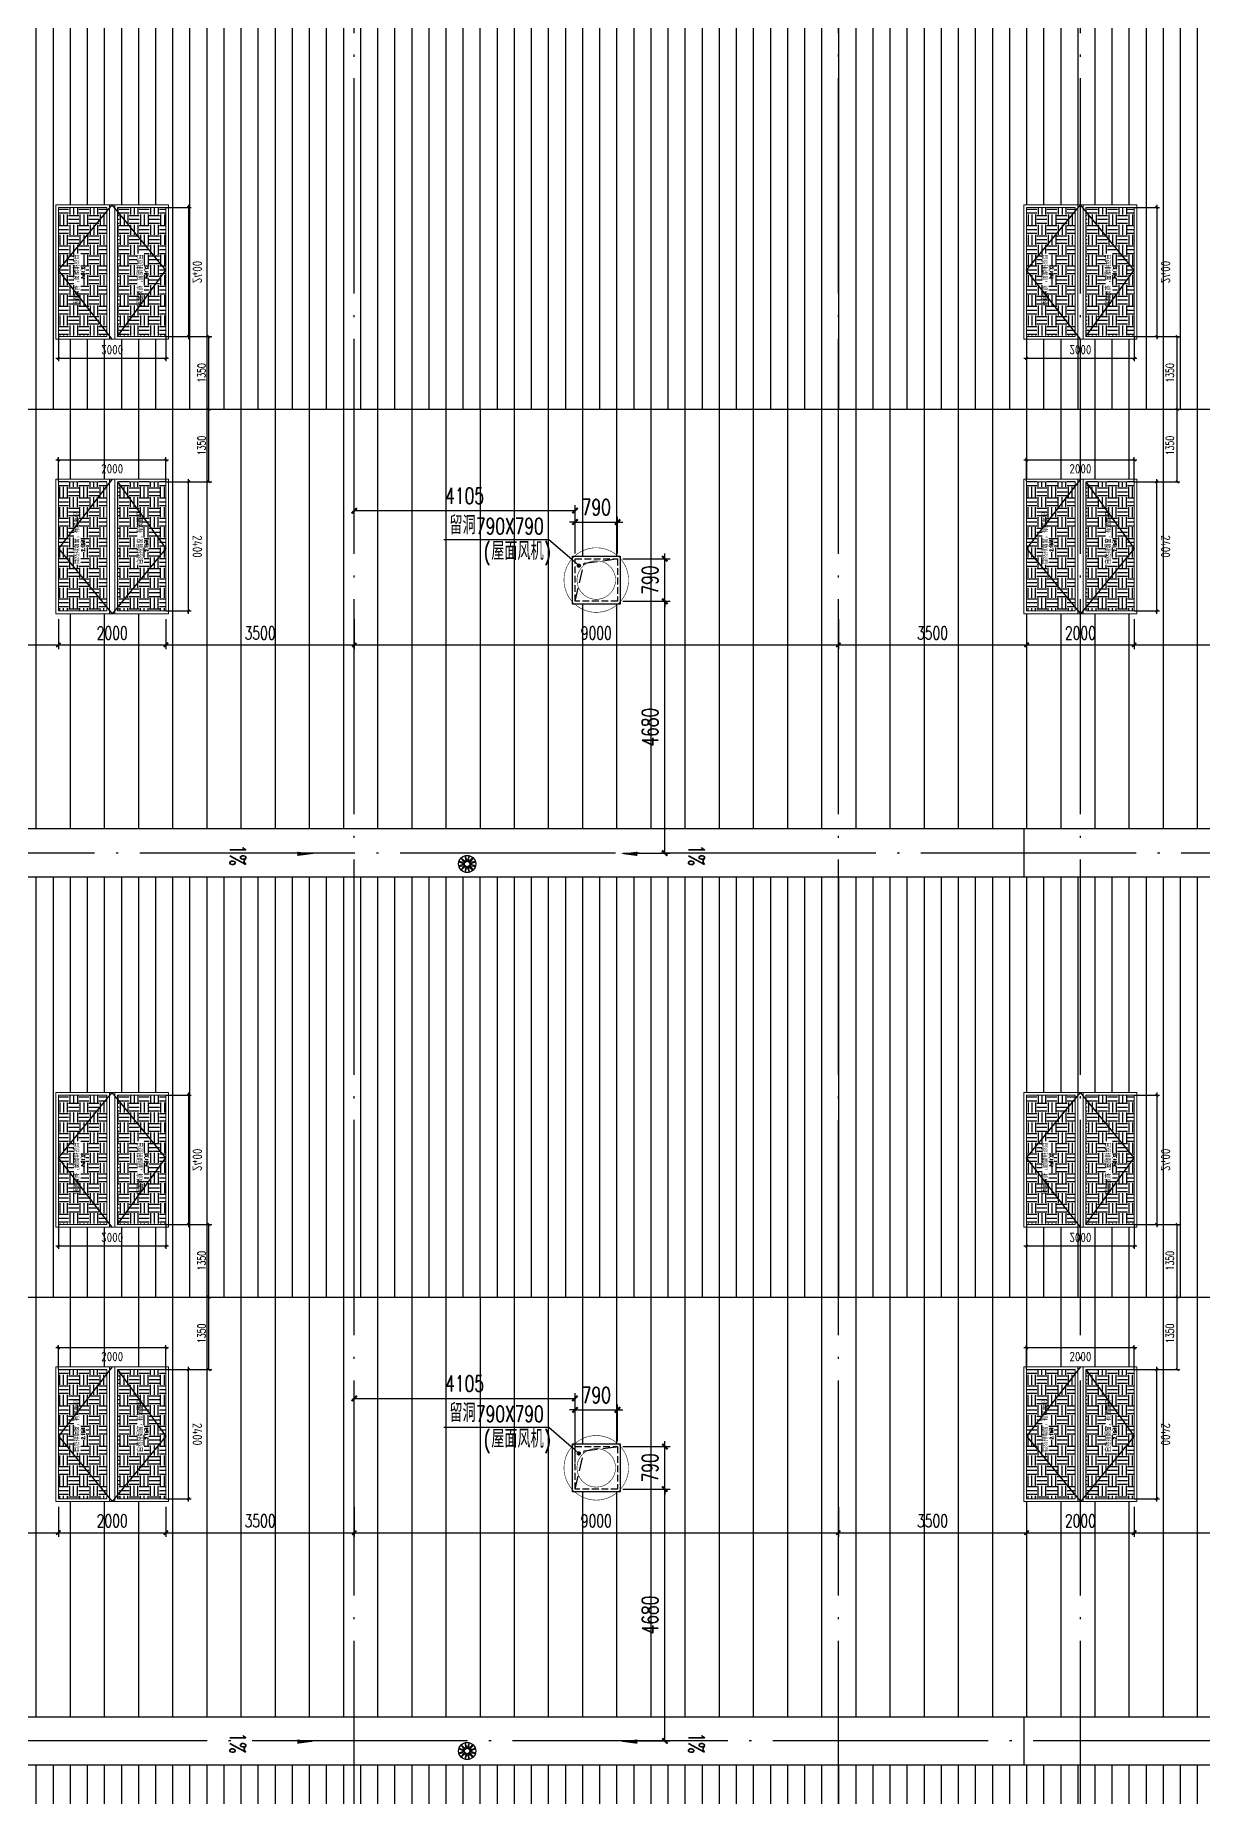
# Model space of a CAD drawing. Extents: x -1313754 to 847533, y 489853 to 941203.
# Drawn here: x 275215 to 296921, y 655532 to 688271 of the extents above; entities that cross this region are included whole.
import ezdxf

# ---------------------------------------------------------------- set-up
doc = ezdxf.new("R2010")
doc.units = 0
doc.header["$LTSCALE"] = 1000
doc.header["$MEASUREMENT"] = 0
for name, pattern in [('DASH', [0.35, 0.25, -0.1]), ('DOTE', [2.42, 2, -0.2, 0.02, -0.2]), ('HIDDEN', [9.525, 6.35, -3.175])]:
    doc.linetypes.add(name, pattern=pattern)
doc.layers.get('Defpoints').update_dxf_attribs({"color": 210})
for name, color, linetype in [('A-AXIS-DOTE', 14, 'DOTE'), ('A-AXIS-DP', 126, 'Continuous'), ('A-AXIS-SYMB', 3, 'Continuous'), ('A-DRAIN', 142, 'Continuous'), ('A-HATCH-2', 251, 'Continuous'), ('A-LIN-V', 9, 'Continuous'), ('A-SFCE', 30, 'Continuous'), ('A-WINDOW', 140, 'Continuous'), ('AS-COLN', 6, 'Continuous'), ('AS-WALL', 40, 'Continuous'), ('AS-结构边线层', 200, 'Continuous'), ('DIM_SYMB', 3, 'Continuous'), ('PUB_TEXT', 7, 'Continuous'), ('SPACE', 7, 'Continuous'), ('SPACE_HATCH', 8, 'Continuous'), ('参考线', 8, 'Continuous'), ('外框', 1, 'HIDDEN'), ('暖通', 7, 'Continuous'), ('虹吸雨水斗', 6, 'Continuous')]:
    doc.layers.add(name, color=color, linetype=linetype)
doc.layers.add('A-加建区域', color=47, linetype='Continuous', plot=False)
doc.layers.add('成型线', color=3, linetype='Continuous', lineweight=18)
doc.styles.add('_TCH_DIM', font='SIMPLEX', dxfattribs={"bigfont": 'GBCBIG'})
doc.styles.add('_TCH_DIM_T3', font='SIMPLEX', dxfattribs={"width": 0.705882, "bigfont": 'GBCBIG'})
doc.styles.add('_TCH_SPACE', font='SIMPLEX', dxfattribs={"height": 5, "bigfont": 'GBCBIG'})
doc.styles.get("Standard").update_dxf_attribs({"font": 'gbenor.shx', "bigfont": 'gbcbig.shx'})
doc.dimstyles.new('_TCH_ARCH&&100', dxfattribs={"dimtxt": 297.5, "dimasz": 100, "dimexe": 100, "dimexo": 100, "dimgap": 126.25, "dimtad": 1, "dimdec": 0, "dimzin": 0, "dimdsep": 46, "dimtxsty": '_TCH_DIM_T3', "dimblk": 'ARCHTICK', "dimcen": 0.09, "dimclrt": 7, "dimazin": 2, "dimtfac": 1, "dimtdec": 0, "dimtix": 1, "dimtmove": 2, "dimatfit": 3, "dimfxl": 0, "dimtolj": 1, "dimtzin": 0, "dimarcsym": 0})
doc.dimstyles.new('_TCH_ARCH&&50', dxfattribs={"dimtxt": 148.75, "dimasz": 50, "dimexe": 50, "dimexo": 50, "dimgap": 63.125, "dimtad": 1, "dimdec": 0, "dimzin": 0, "dimdsep": 46, "dimtxsty": '_TCH_DIM_T3', "dimblk": 'ARCHTICK', "dimcen": 0.09, "dimclrt": 7, "dimazin": 2, "dimtfac": 1, "dimtdec": 0, "dimtix": 1, "dimtmove": 2, "dimatfit": 3, "dimfxl": 0, "dimtolj": 1, "dimtzin": 0, "dimarcsym": 0})
doc.dimstyles.new('_TCH_ARCH&&80', dxfattribs={"dimtxt": 238, "dimasz": 80, "dimexe": 80, "dimexo": 80, "dimgap": 101, "dimtad": 1, "dimdec": 0, "dimzin": 0, "dimdsep": 46, "dimtxsty": '_TCH_DIM_T3', "dimblk": 'ARCHTICK', "dimcen": 0.09, "dimclrt": 7, "dimazin": 2, "dimtfac": 1, "dimtdec": 0, "dimtix": 1, "dimtmove": 2, "dimatfit": 3, "dimfxl": 0, "dimtolj": 1, "dimtzin": 0, "dimarcsym": 0})
pattern_1 = [(90, (-500100, 0), (-317.5, 0), [])]
pattern_2 = [(90, (-500100, 0), (-635, 0), [])]
pattern_3 = [(0, (0, 0), (187.5, 187.5), [187.5, -187.5]), (0, (0, 70.31), (187.5, 187.5), [187.5, -187.5]), (0, (0, 140.62), (187.5, 187.5), [187.5, -187.5]), (90, (23.44, 164.06), (-187.5, 187.5), [187.5, -187.5]), (90, (93.75, 164.06), (-187.5, 187.5), [187.5, -187.5]), (90, (164.06, 164.06), (-187.5, 187.5), [187.5, -187.5])]

# ---------------------------------------------------------------- blocks, each defined once
blk = doc.blocks.new('rrrrrrrrrrrrrrrrrrrrr')
at = {"layer": 'A-HATCH-2'}
h = blk.add_hatch(dxfattribs=at)
h.set_pattern_fill('ANSI31', color=256, scale=200, angle=45)
h.set_pattern_definition(pattern_1)
h.paths.add_polyline_path([(-266220, 681320), (-133684.3, 681320), (-128454.2, 681320), (-128454.2, 689120), (-274689.3, 689120), (-277219.5, 681320), (-262540, 681320)])
h = blk.add_hatch(dxfattribs=at)
h.set_pattern_fill('ANSI31', color=256, scale=400, angle=45)
h.set_pattern_definition(pattern_2)
h.paths.add_polyline_path([(-266220, 681320), (-133684.3, 681320), (-128454.2, 681320), (-128454.2, 673520), (-279749.7, 673520), (-277219.5, 681320), (-262540, 681320)])
h = blk.add_hatch(dxfattribs=at)
h.set_pattern_fill('ANSI31', color=256, scale=200, angle=45)
h.set_pattern_definition(pattern_1)
h.paths.add_polyline_path([(-266220, 664820), (-133684.3, 664820), (-128454.2, 664820), (-128454.2, 672620), (-280041.7, 672620), (-282571.9, 664820), (-262540, 664820)])
h = blk.add_hatch(dxfattribs=at)
h.set_pattern_fill('ANSI31', color=256, scale=400, angle=45)
h.set_pattern_definition(pattern_2)
h.paths.add_polyline_path([(-266220, 664820), (-133684.3, 664820), (-128454.2, 664820), (-128454.2, 657020), (-285102.1, 657020), (-282571.9, 664820), (-262540, 664820)])
h = blk.add_hatch(dxfattribs=at)
h.set_pattern_fill('ANSI31', color=256, scale=200, angle=45)
h.set_pattern_definition(pattern_1)
h.paths.add_polyline_path([(-266220, 648320), (-133684.3, 648320), (-128454.2, 648320), (-128454.2, 656120), (-285554.2, 656120), (-285554.2, 654270), (-285854.2, 654270), (-285854.2, 648345), (-262540, 648320)])
at = {"layer": 'A-LIN-V'}
for points in [[(-128454.2, 673520), (-279749.7, 673520)], [(-280041.7, 672620), (-285102.1, 657020), (-128454.2, 657020)], [(-128454.2, 672620), (-280041.7, 672620)], [(-128454.2, 656120), (-285554.2, 656120)]]:
    blk.add_lwpolyline(points, dxfattribs=at)
at = {"layer": 'A-SFCE'}
for points in [[(-277958.7, 681320), (-128454.2, 681320)], [(-283307.8, 664820), (-128454.2, 664820)]]:
    blk.add_lwpolyline(points, dxfattribs=at)
blk = doc.blocks.new('_ArchTick')
at = {"color": 0, "linetype": 'ByBlock', "const_width": 0.4}
blk.add_lwpolyline([(-0.5, -0.5), (0.5, 0.5)], dxfattribs=at)
blk = doc.blocks.new('44')
at = {"layer": 'A-AXIS-DP', "color": 1}
for p, q in [((280302, 745270), (280302, 747370)), ((277446, 744900), (279946, 744900))]:
    blk.add_line(p, q, dxfattribs=at)
for p, xscale, yscale, zscale, rotation in [((280302, 747320), -50.00000000000003, 50.00000000000003, 50.00000000000001, 270), ((280302, 745320), -50.00000000000001, 50.00000000000001, 50.00000000000001, 90), ((279896, 744900), -50, 50, 50, 180)]:
    blk.add_blockref('_ArchTick', p, dxfattribs=dict(at, xscale=xscale, yscale=yscale, zscale=zscale, rotation=rotation))
at = {"layer": 'A-AXIS-DP', "color": 1, "xscale": -50, "yscale": 50, "zscale": 50}
blk.add_blockref('_ArchTick', (277496, 744900), dxfattribs=at)
at = {"layer": 'A-AXIS-DP', "color": 1, "insert": (278696, 744737), "char_height": 175, "attachment_point": 5, "rotation": 180}
blk.add_mtext('\\A1;2400', dxfattribs=at)
blk.add_wipeout([(277446, 745270), (279946, 745270), (279946, 747370), (277446, 747370)]).dxf.layer = '参考线'
at = {"layer": 'SPACE_HATCH'}
h = blk.add_hatch(dxfattribs=at)
h.set_pattern_fill('土壤', color=1, scale=50, style=0)
h.set_pattern_definition(pattern_3)
h.paths.add_polyline_path([(277496, 746420), (279896, 746420), (279896, 747320), (277496, 747320)])
h.paths.add_polyline_path([(278352, 746904), (279057, 746904), (279057, 747034), (278352, 747034)])
h.paths.add_polyline_path([(278591, 746811), (278817, 746811), (278817, 746895), (278591, 746895)])
h = blk.add_hatch(dxfattribs=at)
h.set_pattern_fill('土壤', color=1, scale=50, style=0)
h.set_pattern_definition(pattern_3)
h.paths.add_polyline_path([(277496, 746220), (279896, 746220), (279896, 745320), (277496, 745320)])
h.paths.add_polyline_path([(278352, 745724), (279057, 745724), (279057, 745854), (278352, 745854)])
h.paths.add_polyline_path([(278591, 745631), (278817, 745631), (278817, 745715), (278591, 745715)])
at = {"layer": 'A-AXIS-DP', "color": 1}
for p, q in [((279906, 747320), (280352, 747320)), ((277496, 745320), (277496, 744850)), ((279896, 745320), (279896, 744850)), ((279906, 745320), (280352, 745320))]:
    blk.add_line(p, q, dxfattribs=at)
at = {"layer": '外框'}
for points in [[(279946, 746320), (278658, 747320), (277446, 746320)], [(279896, 746220), (278658, 745320), (277446, 746320)]]:
    blk.add_lwpolyline(points, dxfattribs=at)
at = {"layer": '成型线'}
for p, q in [((279946, 745270), (279946, 747370)), ((277446, 746370), (279946, 746370)), ((277446, 746270), (279946, 746270)), ((277496, 746420), (279896, 746420)), ((277496, 746220), (279896, 746220))]:
    blk.add_line(p, q, dxfattribs=at)
for points in [[(279946, 745270), (277446, 745270), (277446, 747370), (279946, 747370)], [(277496, 746420), (277496, 747320), (279896, 747320), (279896, 746420)], [(279896, 746220), (279896, 745320), (277496, 745320), (277496, 746220)]]:
    blk.add_lwpolyline(points, dxfattribs=at)
at = {"layer": 'A-AXIS-DP', "color": 1, "insert": (280139, 746320), "char_height": 175, "attachment_point": 5, "rotation": 270}
blk.add_mtext('\\A1;2000', dxfattribs=at)
at = {"layer": 'SPACE', "color": 1, "style": '_TCH_SPACE'}
for p in [(278365, 746930), (278365, 745750)]:
    blk.add_text('自然排烟窗，有效面积', height=96.5, dxfattribs=at).set_placement(p)
at = {"layer": 'SPACE', "color": 1, "style": '_TCH_SPACE', "width": 0.705882}
for s, height, p in [('2.16m', 59.5, (278600, 746828)), ('2', 29.8, (278792, 746863)), ('2.16m', 59.5, (278600, 745648)), ('2', 29.8, (278792, 745683))]:
    blk.add_text(s, height=height, dxfattribs=at).set_placement(p)
blk = doc.blocks.new('*D2266')
at = {"layer": 'A-WINDOW', "color": 0, "lineweight": -2}
for p, q in [((296446, 826270), (296446, 825470)), ((297796, 826270), (297796, 825470)), ((296446, 825520), (297796, 825520))]:
    blk.add_line(p, q, dxfattribs=at)
at = {"layer": 'Defpoints', "color": 0}
for p in [(296446, 826320), (297796, 826320), (297796, 825520)]:
    blk.add_point(p, dxfattribs=at)
at = {"layer": 'A-WINDOW', "color": 0, "lineweight": -2, "xscale": 50, "yscale": 50, "zscale": 50, "rotation": 180}
blk.add_blockref('_ArchTick', (296446, 825520), dxfattribs=at)
at = {"layer": 'A-WINDOW', "color": 0, "lineweight": -2, "xscale": 50, "yscale": 50, "zscale": 50}
blk.add_blockref('_ArchTick', (297796, 825520), dxfattribs=at)
at = {"layer": 'A-WINDOW', "color": 7, "insert": (297121, 825657), "char_height": 148.8, "attachment_point": 5, "style": '_TCH_DIM_T3'}
blk.add_mtext('\\A1;1350', dxfattribs=at)
blk = doc.blocks.new('*D2267')
at = {"layer": 'A-WINDOW', "color": 0, "lineweight": -2}
for p, q in [((297796, 826270), (297796, 825470)), ((299146, 826270), (299146, 825470)), ((297796, 825520), (299146, 825520))]:
    blk.add_line(p, q, dxfattribs=at)
at = {"layer": 'Defpoints', "color": 0}
for p in [(297796, 826320), (299146, 826320), (299146, 825520)]:
    blk.add_point(p, dxfattribs=at)
at = {"layer": 'A-WINDOW', "color": 0, "lineweight": -2, "xscale": 50, "yscale": 50, "zscale": 50, "rotation": 180}
blk.add_blockref('_ArchTick', (297796, 825520), dxfattribs=at)
at = {"layer": 'A-WINDOW', "color": 0, "lineweight": -2, "xscale": 50, "yscale": 50, "zscale": 50}
blk.add_blockref('_ArchTick', (299146, 825520), dxfattribs=at)
at = {"layer": 'A-WINDOW', "color": 7, "insert": (298471, 825657), "char_height": 148.8, "attachment_point": 5, "style": '_TCH_DIM_T3'}
blk.add_mtext('\\A1;1350', dxfattribs=at)
blk = doc.blocks.new('*D2013')
at = {"layer": 'A-AXIS-DP', "color": 0, "lineweight": -2}
for p, q in [((272146, 660920), (272146, 660360)), ((275646, 660920), (275646, 660360)), ((272146, 660440), (275646, 660440))]:
    blk.add_line(p, q, dxfattribs=at)
at = {"layer": 'Defpoints', "color": 0}
for p in [(272146, 661000), (275646, 661000), (275646, 660440)]:
    blk.add_point(p, dxfattribs=at)
at = {"layer": 'A-AXIS-DP', "color": 0, "lineweight": -2, "xscale": 80, "yscale": 80, "zscale": 80, "rotation": 180}
blk.add_blockref('_ArchTick', (272146, 660440), dxfattribs=at)
at = {"layer": 'A-AXIS-DP', "color": 0, "lineweight": -2, "xscale": 80, "yscale": 80, "zscale": 80}
blk.add_blockref('_ArchTick', (275646, 660440), dxfattribs=at)
at = {"layer": 'A-AXIS-DP', "color": 7, "insert": (273896, 660660), "char_height": 238, "attachment_point": 5, "style": '_TCH_DIM_T3'}
blk.add_mtext('\\A1;3500', dxfattribs=at)
blk = doc.blocks.new('*D2014')
at = {"layer": 'A-AXIS-DP', "color": 0, "lineweight": -2}
for p, q in [((275646, 660920), (275646, 660360)), ((277646, 660920), (277646, 660360)), ((275646, 660440), (277646, 660440))]:
    blk.add_line(p, q, dxfattribs=at)
at = {"layer": 'Defpoints', "color": 0}
for p in [(275646, 661000), (277646, 661000), (277646, 660440)]:
    blk.add_point(p, dxfattribs=at)
at = {"layer": 'A-AXIS-DP', "color": 0, "lineweight": -2, "xscale": 80, "yscale": 80, "zscale": 80, "rotation": 180}
blk.add_blockref('_ArchTick', (275646, 660440), dxfattribs=at)
at = {"layer": 'A-AXIS-DP', "color": 0, "lineweight": -2, "xscale": 80, "yscale": 80, "zscale": 80}
blk.add_blockref('_ArchTick', (277646, 660440), dxfattribs=at)
at = {"layer": 'A-AXIS-DP', "color": 7, "insert": (276646, 660660), "char_height": 238, "attachment_point": 5, "style": '_TCH_DIM_T3'}
blk.add_mtext('\\A1;2000', dxfattribs=at)
blk = doc.blocks.new('*D2015')
at = {"layer": 'A-AXIS-DP', "color": 0, "lineweight": -2}
for p, q in [((277646, 660920), (277646, 660360)), ((281146, 660920), (281146, 660360)), ((277646, 660440), (281146, 660440))]:
    blk.add_line(p, q, dxfattribs=at)
at = {"layer": 'Defpoints', "color": 0}
for p in [(277646, 661000), (281146, 661000), (281146, 660440)]:
    blk.add_point(p, dxfattribs=at)
at = {"layer": 'A-AXIS-DP', "color": 0, "lineweight": -2, "xscale": 80, "yscale": 80, "zscale": 80, "rotation": 180}
blk.add_blockref('_ArchTick', (277646, 660440), dxfattribs=at)
at = {"layer": 'A-AXIS-DP', "color": 0, "lineweight": -2, "xscale": 80, "yscale": 80, "zscale": 80}
blk.add_blockref('_ArchTick', (281146, 660440), dxfattribs=at)
at = {"layer": 'A-AXIS-DP', "color": 7, "insert": (279396, 660660), "char_height": 238, "attachment_point": 5, "style": '_TCH_DIM_T3'}
blk.add_mtext('\\A1;3500', dxfattribs=at)
blk = doc.blocks.new('*D2016')
at = {"layer": 'A-AXIS-DP', "color": 0, "lineweight": -2}
for p, q in [((281146, 660920), (281146, 660360)), ((290146, 660920), (290146, 660360)), ((281146, 660440), (290146, 660440))]:
    blk.add_line(p, q, dxfattribs=at)
at = {"layer": 'Defpoints', "color": 0}
for p in [(281146, 661000), (290146, 661000), (290146, 660440)]:
    blk.add_point(p, dxfattribs=at)
at = {"layer": 'A-AXIS-DP', "color": 0, "lineweight": -2, "xscale": 80, "yscale": 80, "zscale": 80, "rotation": 180}
blk.add_blockref('_ArchTick', (281146, 660440), dxfattribs=at)
at = {"layer": 'A-AXIS-DP', "color": 0, "lineweight": -2, "xscale": 80, "yscale": 80, "zscale": 80}
blk.add_blockref('_ArchTick', (290146, 660440), dxfattribs=at)
at = {"layer": 'A-AXIS-DP', "color": 7, "insert": (285646, 660660), "char_height": 238, "attachment_point": 5, "style": '_TCH_DIM_T3'}
blk.add_mtext('\\A1;9000', dxfattribs=at)
blk = doc.blocks.new('*D2017')
at = {"layer": 'A-AXIS-DP', "color": 0, "lineweight": -2}
for p, q in [((290146, 660920), (290146, 660360)), ((293646, 660920), (293646, 660360)), ((290146, 660440), (293646, 660440))]:
    blk.add_line(p, q, dxfattribs=at)
at = {"layer": 'Defpoints', "color": 0}
for p in [(290146, 661000), (293646, 661000), (293646, 660440)]:
    blk.add_point(p, dxfattribs=at)
at = {"layer": 'A-AXIS-DP', "color": 0, "lineweight": -2, "xscale": 80, "yscale": 80, "zscale": 80, "rotation": 180}
blk.add_blockref('_ArchTick', (290146, 660440), dxfattribs=at)
at = {"layer": 'A-AXIS-DP', "color": 0, "lineweight": -2, "xscale": 80, "yscale": 80, "zscale": 80}
blk.add_blockref('_ArchTick', (293646, 660440), dxfattribs=at)
at = {"layer": 'A-AXIS-DP', "color": 7, "insert": (291896, 660660), "char_height": 238, "attachment_point": 5, "style": '_TCH_DIM_T3'}
blk.add_mtext('\\A1;3500', dxfattribs=at)
blk = doc.blocks.new('*D2018')
at = {"layer": 'A-AXIS-DP', "color": 0, "lineweight": -2}
for p, q in [((293646, 660920), (293646, 660360)), ((295646, 660920), (295646, 660360)), ((293646, 660440), (295646, 660440))]:
    blk.add_line(p, q, dxfattribs=at)
at = {"layer": 'Defpoints', "color": 0}
for p in [(293646, 661000), (295646, 661000), (295646, 660440)]:
    blk.add_point(p, dxfattribs=at)
at = {"layer": 'A-AXIS-DP', "color": 0, "lineweight": -2, "xscale": 80, "yscale": 80, "zscale": 80, "rotation": 180}
blk.add_blockref('_ArchTick', (293646, 660440), dxfattribs=at)
at = {"layer": 'A-AXIS-DP', "color": 0, "lineweight": -2, "xscale": 80, "yscale": 80, "zscale": 80}
blk.add_blockref('_ArchTick', (295646, 660440), dxfattribs=at)
at = {"layer": 'A-AXIS-DP', "color": 7, "insert": (294646, 660660), "char_height": 238, "attachment_point": 5, "style": '_TCH_DIM_T3'}
blk.add_mtext('\\A1;2000', dxfattribs=at)
blk = doc.blocks.new('*D2019')
at = {"layer": 'A-AXIS-DP', "color": 0, "lineweight": -2}
for p, q in [((295646, 660920), (295646, 660360)), ((299146, 660920), (299146, 660360)), ((295646, 660440), (299146, 660440))]:
    blk.add_line(p, q, dxfattribs=at)
at = {"layer": 'Defpoints', "color": 0}
for p in [(295646, 661000), (299146, 661000), (299146, 660440)]:
    blk.add_point(p, dxfattribs=at)
at = {"layer": 'A-AXIS-DP', "color": 0, "lineweight": -2, "xscale": 80, "yscale": 80, "zscale": 80, "rotation": 180}
blk.add_blockref('_ArchTick', (295646, 660440), dxfattribs=at)
at = {"layer": 'A-AXIS-DP', "color": 0, "lineweight": -2, "xscale": 80, "yscale": 80, "zscale": 80}
blk.add_blockref('_ArchTick', (299146, 660440), dxfattribs=at)
at = {"layer": 'A-AXIS-DP', "color": 7, "insert": (297396, 660660), "char_height": 238, "attachment_point": 5, "style": '_TCH_DIM_T3'}
blk.add_mtext('\\A1;3500', dxfattribs=at)
blk = doc.blocks.new('*D2043')
at = {"layer": 'A-AXIS-DP', "color": 0, "lineweight": -2}
for p, q in [((272146, 677420), (272146, 676860)), ((275646, 677420), (275646, 676860)), ((272146, 676940), (275646, 676940))]:
    blk.add_line(p, q, dxfattribs=at)
at = {"layer": 'Defpoints', "color": 0}
for p in [(272146, 677500), (275646, 677500), (275646, 676940)]:
    blk.add_point(p, dxfattribs=at)
at = {"layer": 'A-AXIS-DP', "color": 0, "lineweight": -2, "xscale": 80, "yscale": 80, "zscale": 80, "rotation": 180}
blk.add_blockref('_ArchTick', (272146, 676940), dxfattribs=at)
at = {"layer": 'A-AXIS-DP', "color": 0, "lineweight": -2, "xscale": 80, "yscale": 80, "zscale": 80}
blk.add_blockref('_ArchTick', (275646, 676940), dxfattribs=at)
at = {"layer": 'A-AXIS-DP', "color": 7, "insert": (273896, 677160), "char_height": 238, "attachment_point": 5, "style": '_TCH_DIM_T3'}
blk.add_mtext('\\A1;3500', dxfattribs=at)
blk = doc.blocks.new('*D2044')
at = {"layer": 'A-AXIS-DP', "color": 0, "lineweight": -2}
for p, q in [((275646, 677420), (275646, 676860)), ((277646, 677420), (277646, 676860)), ((275646, 676940), (277646, 676940))]:
    blk.add_line(p, q, dxfattribs=at)
at = {"layer": 'Defpoints', "color": 0}
for p in [(275646, 677500), (277646, 677500), (277646, 676940)]:
    blk.add_point(p, dxfattribs=at)
at = {"layer": 'A-AXIS-DP', "color": 0, "lineweight": -2, "xscale": 80, "yscale": 80, "zscale": 80, "rotation": 180}
blk.add_blockref('_ArchTick', (275646, 676940), dxfattribs=at)
at = {"layer": 'A-AXIS-DP', "color": 0, "lineweight": -2, "xscale": 80, "yscale": 80, "zscale": 80}
blk.add_blockref('_ArchTick', (277646, 676940), dxfattribs=at)
at = {"layer": 'A-AXIS-DP', "color": 7, "insert": (276646, 677160), "char_height": 238, "attachment_point": 5, "style": '_TCH_DIM_T3'}
blk.add_mtext('\\A1;2000', dxfattribs=at)
blk = doc.blocks.new('*D2045')
at = {"layer": 'A-AXIS-DP', "color": 0, "lineweight": -2}
for p, q in [((277646, 677420), (277646, 676860)), ((281146, 677420), (281146, 676860)), ((277646, 676940), (281146, 676940))]:
    blk.add_line(p, q, dxfattribs=at)
at = {"layer": 'Defpoints', "color": 0}
for p in [(277646, 677500), (281146, 677500), (281146, 676940)]:
    blk.add_point(p, dxfattribs=at)
at = {"layer": 'A-AXIS-DP', "color": 0, "lineweight": -2, "xscale": 80, "yscale": 80, "zscale": 80, "rotation": 180}
blk.add_blockref('_ArchTick', (277646, 676940), dxfattribs=at)
at = {"layer": 'A-AXIS-DP', "color": 0, "lineweight": -2, "xscale": 80, "yscale": 80, "zscale": 80}
blk.add_blockref('_ArchTick', (281146, 676940), dxfattribs=at)
at = {"layer": 'A-AXIS-DP', "color": 7, "insert": (279396, 677160), "char_height": 238, "attachment_point": 5, "style": '_TCH_DIM_T3'}
blk.add_mtext('\\A1;3500', dxfattribs=at)
blk = doc.blocks.new('*D2046')
at = {"layer": 'A-AXIS-DP', "color": 0, "lineweight": -2}
for p, q in [((281146, 677420), (281146, 676860)), ((290146, 677420), (290146, 676860)), ((281146, 676940), (290146, 676940))]:
    blk.add_line(p, q, dxfattribs=at)
at = {"layer": 'Defpoints', "color": 0}
for p in [(281146, 677500), (290146, 677500), (290146, 676940)]:
    blk.add_point(p, dxfattribs=at)
at = {"layer": 'A-AXIS-DP', "color": 0, "lineweight": -2, "xscale": 80, "yscale": 80, "zscale": 80, "rotation": 180}
blk.add_blockref('_ArchTick', (281146, 676940), dxfattribs=at)
at = {"layer": 'A-AXIS-DP', "color": 0, "lineweight": -2, "xscale": 80, "yscale": 80, "zscale": 80}
blk.add_blockref('_ArchTick', (290146, 676940), dxfattribs=at)
at = {"layer": 'A-AXIS-DP', "color": 7, "insert": (285646, 677160), "char_height": 238, "attachment_point": 5, "style": '_TCH_DIM_T3'}
blk.add_mtext('\\A1;9000', dxfattribs=at)
blk = doc.blocks.new('*D2047')
at = {"layer": 'A-AXIS-DP', "color": 0, "lineweight": -2}
for p, q in [((290146, 677420), (290146, 676860)), ((293646, 677420), (293646, 676860)), ((290146, 676940), (293646, 676940))]:
    blk.add_line(p, q, dxfattribs=at)
at = {"layer": 'Defpoints', "color": 0}
for p in [(290146, 677500), (293646, 677500), (293646, 676940)]:
    blk.add_point(p, dxfattribs=at)
at = {"layer": 'A-AXIS-DP', "color": 0, "lineweight": -2, "xscale": 80, "yscale": 80, "zscale": 80, "rotation": 180}
blk.add_blockref('_ArchTick', (290146, 676940), dxfattribs=at)
at = {"layer": 'A-AXIS-DP', "color": 0, "lineweight": -2, "xscale": 80, "yscale": 80, "zscale": 80}
blk.add_blockref('_ArchTick', (293646, 676940), dxfattribs=at)
at = {"layer": 'A-AXIS-DP', "color": 7, "insert": (291896, 677160), "char_height": 238, "attachment_point": 5, "style": '_TCH_DIM_T3'}
blk.add_mtext('\\A1;3500', dxfattribs=at)
blk = doc.blocks.new('*D2048')
at = {"layer": 'A-AXIS-DP', "color": 0, "lineweight": -2}
for p, q in [((293646, 677420), (293646, 676860)), ((295646, 677420), (295646, 676860)), ((293646, 676940), (295646, 676940))]:
    blk.add_line(p, q, dxfattribs=at)
at = {"layer": 'Defpoints', "color": 0}
for p in [(293646, 677500), (295646, 677500), (295646, 676940)]:
    blk.add_point(p, dxfattribs=at)
at = {"layer": 'A-AXIS-DP', "color": 0, "lineweight": -2, "xscale": 80, "yscale": 80, "zscale": 80, "rotation": 180}
blk.add_blockref('_ArchTick', (293646, 676940), dxfattribs=at)
at = {"layer": 'A-AXIS-DP', "color": 0, "lineweight": -2, "xscale": 80, "yscale": 80, "zscale": 80}
blk.add_blockref('_ArchTick', (295646, 676940), dxfattribs=at)
at = {"layer": 'A-AXIS-DP', "color": 7, "insert": (294646, 677160), "char_height": 238, "attachment_point": 5, "style": '_TCH_DIM_T3'}
blk.add_mtext('\\A1;2000', dxfattribs=at)
blk = doc.blocks.new('*D2049')
at = {"layer": 'A-AXIS-DP', "color": 0, "lineweight": -2}
for p, q in [((295646, 677420), (295646, 676860)), ((299146, 677420), (299146, 676860)), ((295646, 676940), (299146, 676940))]:
    blk.add_line(p, q, dxfattribs=at)
at = {"layer": 'Defpoints', "color": 0}
for p in [(295646, 677500), (299146, 677500), (299146, 676940)]:
    blk.add_point(p, dxfattribs=at)
at = {"layer": 'A-AXIS-DP', "color": 0, "lineweight": -2, "xscale": 80, "yscale": 80, "zscale": 80, "rotation": 180}
blk.add_blockref('_ArchTick', (295646, 676940), dxfattribs=at)
at = {"layer": 'A-AXIS-DP', "color": 0, "lineweight": -2, "xscale": 80, "yscale": 80, "zscale": 80}
blk.add_blockref('_ArchTick', (299146, 676940), dxfattribs=at)
at = {"layer": 'A-AXIS-DP', "color": 7, "insert": (297396, 677160), "char_height": 238, "attachment_point": 5, "style": '_TCH_DIM_T3'}
blk.add_mtext('\\A1;3500', dxfattribs=at)
blk = doc.blocks.new('dote')
at = {"layer": 'A-AXIS-DOTE', "ltscale": 2}
for p, q in [((1882.2, -169748.9), (1882.2, -75950)), ((10882.2, -169748.9), (10882.2, -75950)), ((15382.2, -169748.9), (15382.2, -75950)), ((98696.4, -131750), (-75513.6, -131750)), ((100786.4, -148250), (-75513.6, -148250))]:
    blk.add_line(p, q, dxfattribs=at)
blk = doc.blocks.new('*D138')
at = {"layer": 'A-AXIS-DP', "color": 0, "lineweight": -2}
for p, q in [((-495, 395), (-1374, 395)), ((-1274, 395), (-1274, 495)), ((-1274, 395), (-1274, -395)), ((-495, -395), (-1374, -395)), ((-1274, -395), (-1274, -495))]:
    blk.add_line(p, q, dxfattribs=at)
at = {"layer": 'Defpoints', "color": 0}
for p in [(-395, 395), (-1274, -395), (-395, -395)]:
    blk.add_point(p, dxfattribs=at)
at = {"layer": 'A-AXIS-DP', "color": 0, "lineweight": -2, "xscale": 100, "yscale": 100, "zscale": 100}
for p, rotation in [((-1274, 395), 270), ((-1274, -395), 90)]:
    blk.add_blockref('_ArchTick', p, dxfattribs=dict(at, rotation=rotation))
at = {"layer": 'A-AXIS-DP', "color": 7, "insert": (-999, 0), "char_height": 297.5, "attachment_point": 5, "rotation": 270, "style": '_TCH_DIM_T3'}
blk.add_mtext('\\A1;790', dxfattribs=at)
blk = doc.blocks.new('*D139')
at = {"layer": 'A-AXIS-DP', "color": 0, "lineweight": -2}
for p, q in [((-395, -495), (-395, -1178)), ((395, -495), (395, -1178)), ((-395, -1078), (-495, -1078)), ((395, -1078), (-395, -1078)), ((395, -1078), (495, -1078))]:
    blk.add_line(p, q, dxfattribs=at)
at = {"layer": 'Defpoints', "color": 0}
for p in [(-395, -395), (395, -395), (-395, -1078)]:
    blk.add_point(p, dxfattribs=at)
at = {"layer": 'A-AXIS-DP', "color": 0, "lineweight": -2, "xscale": 100, "yscale": 100, "zscale": 100}
blk.add_blockref('_ArchTick', (-395, -1078), dxfattribs=at)
at = {"layer": 'A-AXIS-DP', "color": 0, "lineweight": -2, "xscale": 100, "yscale": 100, "zscale": 100, "rotation": 180}
blk.add_blockref('_ArchTick', (395, -1078), dxfattribs=at)
at = {"layer": 'A-AXIS-DP', "color": 7, "insert": (0, -1353), "char_height": 297.5, "attachment_point": 5, "rotation": 180, "style": '_TCH_DIM_T3'}
blk.add_mtext('\\A1;790', dxfattribs=at)
blk = doc.blocks.new('*D2453')
at = {"layer": 'A-AXIS-DP', "color": 0, "lineweight": -2}
for p, q in [((281146, 678640), (281146, 679535)), ((281146, 679435), (285251, 679435)), ((285251, 678640), (285251, 679535))]:
    blk.add_line(p, q, dxfattribs=at)
at = {"layer": 'Defpoints', "color": 0}
for p in [(285251, 679435), (281146, 678540), (285251, 678540)]:
    blk.add_point(p, dxfattribs=at)
at = {"layer": 'A-AXIS-DP', "color": 0, "lineweight": -2, "xscale": 100, "yscale": 100, "zscale": 100, "rotation": 180}
blk.add_blockref('_ArchTick', (281146, 679435), dxfattribs=at)
at = {"layer": 'A-AXIS-DP', "color": 0, "lineweight": -2, "xscale": 100, "yscale": 100, "zscale": 100}
blk.add_blockref('_ArchTick', (285251, 679435), dxfattribs=at)
at = {"layer": 'A-AXIS-DP', "color": 7, "insert": (283198, 679710), "char_height": 297.5, "attachment_point": 5, "style": '_TCH_DIM_T3'}
blk.add_mtext('\\A1;4105', dxfattribs=at)
blk = doc.blocks.new('*D2459')
at = {"layer": 'A-AXIS-DP', "color": 0, "lineweight": -2}
for p, q in [((286141, 677750), (287020, 677750)), ((286920, 673070), (286920, 677750)), ((286141, 673070), (287020, 673070))]:
    blk.add_line(p, q, dxfattribs=at)
at = {"layer": 'Defpoints', "color": 0}
for p in [(286041, 677750), (286920, 677750), (286041, 673070)]:
    blk.add_point(p, dxfattribs=at)
at = {"layer": 'A-AXIS-DP', "color": 0, "lineweight": -2, "xscale": 100, "yscale": 100, "zscale": 100}
for p, rotation in [((286920, 677750), 90), ((286920, 673070), 270)]:
    blk.add_blockref('_ArchTick', p, dxfattribs=dict(at, rotation=rotation))
at = {"layer": 'A-AXIS-DP', "color": 7, "insert": (286645, 675410), "char_height": 297.5, "attachment_point": 5, "rotation": 90, "style": '_TCH_DIM_T3'}
blk.add_mtext('\\A1;4680', dxfattribs=at)
blk = doc.blocks.new('*D2466')
at = {"layer": 'A-AXIS-DP', "color": 0, "lineweight": -2}
for p, q in [((281146, 661745), (281146, 663035)), ((285251, 661745), (285251, 663035)), ((281146, 662935), (285251, 662935))]:
    blk.add_line(p, q, dxfattribs=at)
at = {"layer": 'Defpoints', "color": 0}
for p in [(285251, 662935), (281146, 661645), (285251, 661645)]:
    blk.add_point(p, dxfattribs=at)
at = {"layer": 'A-AXIS-DP', "color": 0, "lineweight": -2, "xscale": 100, "yscale": 100, "zscale": 100, "rotation": 180}
blk.add_blockref('_ArchTick', (281146, 662935), dxfattribs=at)
at = {"layer": 'A-AXIS-DP', "color": 0, "lineweight": -2, "xscale": 100, "yscale": 100, "zscale": 100}
blk.add_blockref('_ArchTick', (285251, 662935), dxfattribs=at)
at = {"layer": 'A-AXIS-DP', "color": 7, "insert": (283198, 663210), "char_height": 297.5, "attachment_point": 5, "style": '_TCH_DIM_T3'}
blk.add_mtext('\\A1;4105', dxfattribs=at)
blk = doc.blocks.new('*D2467')
at = {"layer": 'A-AXIS-DP', "color": 0, "lineweight": -2}
for p, q in [((286141, 661250), (287020, 661250)), ((286920, 656570), (286920, 661250)), ((286141, 656570), (287020, 656570))]:
    blk.add_line(p, q, dxfattribs=at)
at = {"layer": 'Defpoints', "color": 0}
for p in [(286041, 661250), (286920, 661250), (286041, 656570)]:
    blk.add_point(p, dxfattribs=at)
at = {"layer": 'A-AXIS-DP', "color": 0, "lineweight": -2, "xscale": 100, "yscale": 100, "zscale": 100}
for p, rotation in [((286920, 661250), 90), ((286920, 656570), 270)]:
    blk.add_blockref('_ArchTick', p, dxfattribs=dict(at, rotation=rotation))
at = {"layer": 'A-AXIS-DP', "color": 7, "insert": (286645, 658910), "char_height": 297.5, "attachment_point": 5, "rotation": 90, "style": '_TCH_DIM_T3'}
blk.add_mtext('\\A1;4680', dxfattribs=at)
blk = doc.blocks.new('“奔腾”虹吸雨水斗')
at = {"layer": '虹吸雨水斗', "lineweight": 25}
for p, q in [((946944, 86685), (947028, 86658)), ((947032, 86673), (946946, 86692)), ((946982, 86753), (947040, 86688)), ((947052, 86699), (946987, 86758)), ((947048, 86793), (947066, 86707)), ((947082, 86711), (947055, 86795)), ((947125, 86795), (947098, 86711)), ((947114, 86707), (947132, 86793)), ((947194, 86758), (947128, 86699)), ((947140, 86688), (947199, 86753)), ((947234, 86692), (947148, 86673)), ((947152, 86658), (947236, 86685)), ((947028, 86641), (946944, 86614)), ((946946, 86607), (947032, 86625)), ((947040, 86611), (946982, 86546)), ((946987, 86541), (947052, 86600)), ((947066, 86592), (947048, 86506)), ((947055, 86504), (947082, 86587)), ((947098, 86587), (947125, 86504)), ((947132, 86506), (947114, 86592)), ((947128, 86600), (947194, 86541)), ((947199, 86546), (947140, 86611)), ((947148, 86625), (947234, 86607)), ((947236, 86614), (947152, 86641))]:
    blk.add_line(p, q, dxfattribs=at)
for radius in [150, 47.6]:
    blk.add_circle((947090, 86649), radius, dxfattribs=at)
for centre, start, end in [((947034, 86682), 261.6382, 38.3675), ((947057, 86706), 231.6382, 8.3675), ((947090, 86715), 201.6382, 338.3675), ((947123, 86706), 171.6382, 308.3675), ((947147, 86682), 141.6382, 278.3675), ((947025, 86649), 291.6382, 68.3675), ((947034, 86617), 321.6382, 98.3675), ((947057, 86593), 351.6382, 128.3675), ((947090, 86584), 21.6382, 158.3675), ((947123, 86593), 51.6382, 188.3675), ((947147, 86617), 81.6382, 218.3675), ((947155, 86649), 111.6382, 248.3675)]:
    blk.add_arc(centre, 8.82, start, end, dxfattribs=at)
blk = doc.blocks.new('w4234233')
at = {"layer": 'A-AXIS-SYMB'}
for points in [[(355546, 826830, 0, 0, 0), (355546, 825680, 0, 80, 0), (355546, 825980, 0, 0, 0)], [(355546, 818810, 0, 0, 0), (355546, 819960, 0, 80, 0), (355546, 819660, 0, 0, 0)]]:
    blk.add_lwpolyline(points, format="xyseb", dxfattribs=at)
at = {"layer": 'PUB_TEXT', "style": '_TCH_DIM', "width": 0.705882}
for p in [(355376, 826935), (355376, 818407)]:
    blk.add_text('1%%%', height=297.5, dxfattribs=at).set_placement(p)
blk = doc.blocks.new('21321423')
at = {"layer": 'A-DRAIN'}
for p, q in [((293596, 673520), (293596, 672620)), ((293596, 657020), (293596, 656120))]:
    blk.add_line(p, q, dxfattribs=at)
at = {"layer": 'A-加建区域', "rotation": 270}
for p in [(-539574, 1028603), (-539574, 1012103)]:
    blk.add_blockref('w4234233', p, dxfattribs=at)
at = {"layer": '虹吸雨水斗', "xscale": 1.061320754715, "yscale": 1.061320754715, "zscale": 1.061320754715}
for p in [(-721921, 580906), (-721921, 564419)]:
    blk.add_blockref('“奔腾”虹吸雨水斗', p, dxfattribs=at)
blk = doc.blocks.new('eeee')
at = {"layer": 'A-LIN-V'}
blk.add_blockref('44', (16550, 81000), dxfattribs=at)
at = {"layer": 'A-LIN-V', "xscale": -0.9999999999999998}
blk.add_blockref('44', (579041.6, 81000), dxfattribs=at)
at = {"layer": 'A-WINDOW', "color": 1}
for p1, p2, picture, middle in [((296445.9, 826320), (297795.8, 826320), '*D2266', (297120.8, 825657.5)), ((297795.8, 826320), (299145.8, 826320), '*D2267', (298470.8, 825657.5))]:
    dim = blk.add_aligned_dim(p1=p1, p2=p2, distance=-800, dimstyle='_TCH_ARCH&&50', dxfattribs=at)
    dim.commit()
    dim.dimension.update_dxf_attribs({"geometry": picture, "text_midpoint": middle})
blk = doc.blocks.new('423432432222')
at = {"layer": 'A-WINDOW', "rotation": 90}
blk.add_blockref('eeee', (1193916, 416524), dxfattribs=at)
blk = doc.blocks.new('242343243')
at = {"layer": 'A-WINDOW'}
for p in [(-89950, -33000), (-71950, -33000), (-89950, -49500), (-71950, -49500)]:
    blk.add_blockref('423432432222', p, dxfattribs=at)
at = {"layer": 'A-AXIS-DP'}
for p1, p2, picture, middle in [((281145.8, 677500), (290145.8, 677500), '*D2046', (285645.8, 677160)), ((281145.8, 661000), (290145.8, 661000), '*D2016', (285645.8, 660660))]:
    dim = blk.add_aligned_dim(p1=p1, p2=p2, distance=-560, dimstyle='_TCH_ARCH&&80', dxfattribs=at)
    dim.commit()
    dim.dimension.update_dxf_attribs({"geometry": picture, "text_midpoint": middle})
for p1, p2, picture, middle in [((272145.8, 677500), (275645.9, 677500), '*D2043', (273895.9, 677160)), ((275645.9, 677500), (277645.9, 677500), '*D2044', (276645.9, 677160)), ((277645.9, 677500), (281145.8, 677500), '*D2045', (279395.9, 677160)), ((290145.8, 677500), (293645.9, 677500), '*D2047', (291895.9, 677160)), ((293645.9, 677500), (295645.9, 677500), '*D2048', (294645.9, 677160)), ((295645.9, 677500), (299145.8, 677500), '*D2049', (297395.9, 677160)), ((272145.8, 661000), (275645.9, 661000), '*D2013', (273895.9, 660660)), ((275645.9, 661000), (277645.9, 661000), '*D2014', (276645.9, 660660)), ((277645.9, 661000), (281145.8, 661000), '*D2015', (279395.9, 660660)), ((290145.8, 661000), (293645.9, 661000), '*D2017', (291895.9, 660660)), ((293645.9, 661000), (295645.9, 661000), '*D2018', (294645.9, 660660)), ((295645.9, 661000), (299145.8, 661000), '*D2019', (297395.9, 660660))]:
    dim = blk.add_aligned_dim(p1=p1, p2=p2, distance=-560, dimstyle='_TCH_ARCH&&80', dxfattribs=at)
    dim.commit()
    dim.dimension.update_dxf_attribs({"geometry": picture, "text_midpoint": middle})
blk = doc.blocks.new('fengji')
at = {"layer": 'DIM_SYMB'}
blk.add_line((884.2, -747.9), (2834.2, -747.9), dxfattribs=at)
at = {"layer": 'DIM_SYMB', "color": 7, "style": '_TCH_DIM', "width": 0.705882}
for s, p in [(')', (967.7, -372.9)), ('(', (2090.7, -372.9)), ('790X790', (2237.7, -852.9))]:
    blk.add_text(s, height=297.5, rotation=180, dxfattribs=at).set_placement(p)
at = {"layer": 'DIM_SYMB', "color": 7, "style": '_TCH_DIM'}
for s, p in [('屋面风机', (1950.7, -372.9)), ('留洞', (2729.2, -852.9))]:
    blk.add_text(s, height=337.59, rotation=180, dxfattribs=at).set_placement(p)
blk.add_wipeout([(-445, 445), (445, 445), (445, -445), (-445, -445)]).dxf.layer = '参考线'
at = {"layer": 'A-HATCH-2', "const_width": 10}
for points in [[(0, -600.2, -1), (0, 600.2, -1)], [(0, -600.2, 1), (0, 600.2, 1)]]:
    blk.add_lwpolyline(points, format="xyb", dxfattribs=at)
at = {"layer": 'A-HATCH-2', "linetype": 'DASH', "const_width": 10}
for points in [[(0, -358.3, -1), (0, 358.3, -1)], [(0, -358.3, 1), (0, 358.3, 1)]]:
    blk.add_lwpolyline(points, format="xyb", dxfattribs=at)
at = {"layer": 'AS-COLN', "ltscale": 0.5}
blk.add_lwpolyline([(-445, 445), (445, 445), (445, -445), (-445, -445)], close=True, dxfattribs=at)
at = {"layer": 'AS-COLN', "linetype": 'DASH', "ltscale": 0.5}
blk.add_lwpolyline([(-395, 395), (395, 395), (395, -395), (-395, -395)], close=True, dxfattribs=at)
at = {"layer": 'AS-结构边线层', "linetype": 'DASH'}
blk.add_lwpolyline([(395, 395), (225.4, -315), (-395, -395)], dxfattribs=at)
at = {"layer": 'DIM_SYMB'}
blk.add_line((324.2, -267.9), (884.2, -747.9), dxfattribs=at)
at = {"layer": 'DIM_SYMB', "const_width": 40}
blk.add_lwpolyline([(310.3, -253.5, -1), (338.1, -282.3, -1)], format="xyb", close=True, dxfattribs=at)
at = {"layer": 'A-AXIS-DP'}
for p1, distance, picture, middle in [((-395, 395), -879.2, '*D138', (-999.2, 0)), ((395, -395), 682.9, '*D139', (0, -1352.9))]:
    dim = blk.add_aligned_dim(p1=p1, p2=(-395, -395), distance=distance, dimstyle='_TCH_ARCH&&100', dxfattribs=at)
    dim.commit()
    dim.dimension.update_dxf_attribs({"geometry": picture, "text_midpoint": middle})
blk = doc.blocks.new('2312321321')
at = {"layer": '暖通', "rotation": 180}
for p in [(285645.8, 678145), (285645.8, 661645)]:
    blk.add_blockref('fengji', p, dxfattribs=at)
at = {"layer": 'A-AXIS-DP'}
for p1, p2, distance, picture, middle in [((281145.8, 678540), (285250.8, 678540), 895, '*D2453', (283198.3, 679710)), ((286040.8, 673070), (286040.8, 677750), -879.2, '*D2459', (286645, 675410)), ((281145.8, 661645), (285250.8, 661645), 1290, '*D2466', (283198.3, 663210)), ((286040.8, 656570), (286040.8, 661250), -879.2, '*D2467', (286645, 658910))]:
    dim = blk.add_aligned_dim(p1=p1, p2=p2, distance=distance, dimstyle='_TCH_ARCH&&100', dxfattribs=at)
    dim.commit()
    dim.dimension.update_dxf_attribs({"geometry": picture, "text_midpoint": middle})

msp = doc.modelspace()

# ---------------------------------------------------------------- block references
msp.add_blockref('rrrrrrrrrrrrrrrrrrrrr', (500100, 0))

# ---------------------------------------------------------------- next in the draw order: block references
at = {"layer": 'A-WINDOW'}
msp.add_blockref('242343243', (0, 0), dxfattribs=at)

# ---------------------------------------------------------------- next in the draw order: block references
at = {"layer": 'AS-WALL'}
msp.add_blockref('dote', (279263.6, 804820), dxfattribs=at)

# ---------------------------------------------------------------- next in the draw order: block references
at = {"layer": '暖通', "color": 7}
msp.add_blockref('2312321321', (0, 0), dxfattribs=at)

# ---------------------------------------------------------------- next in the draw order: block references
at = {"layer": '虹吸雨水斗', "linetype": 'Continuous'}
msp.add_blockref('21321423', (0, 0), dxfattribs=at)

doc.saveas('drawing.dxf')
